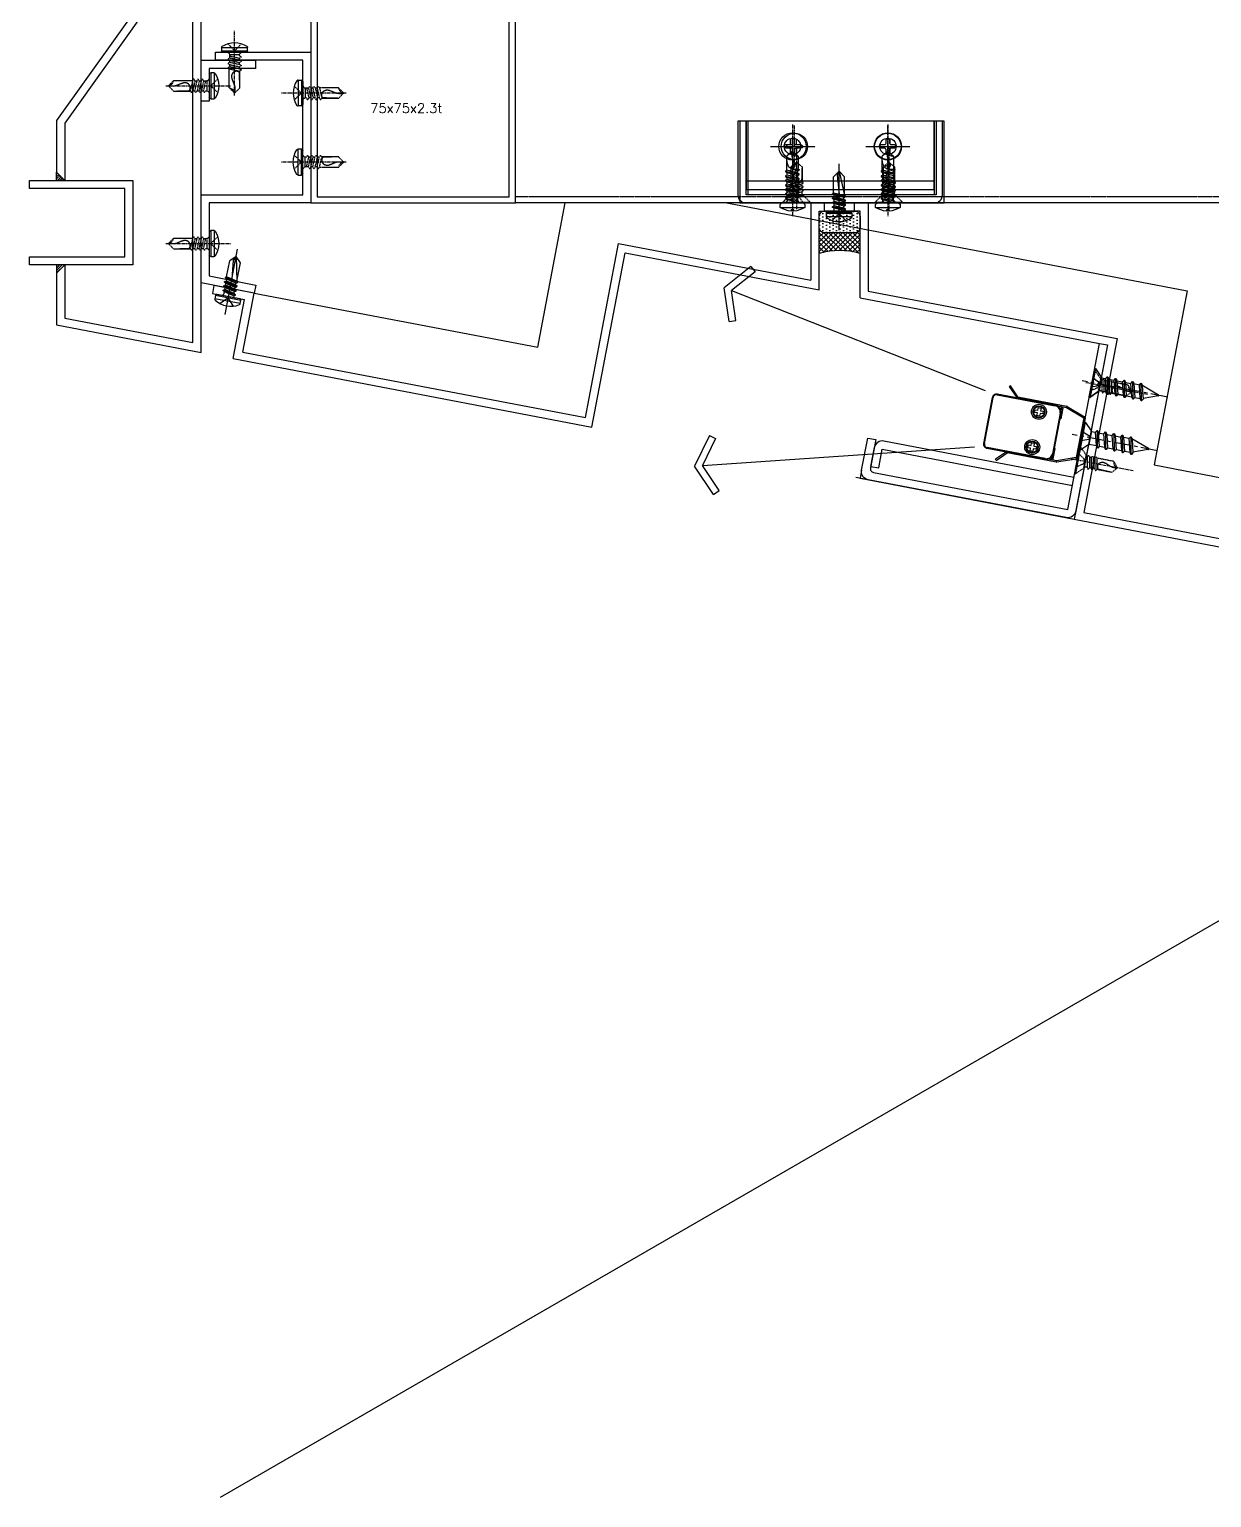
# Model space of a CAD drawing. Extents: x -3378 to 102197, y -3799 to 48702.
# Drawn here: x 78036 to 78469, y 17188 to 17726 of the extents above; entities that cross this region are included whole.
import ezdxf

# ---------------------------------------------------------------- set-up
doc = ezdxf.new("R2010")
doc.units = 0
doc.linetypes.add('CENTER', pattern=[2, 1.25, -0.25, 0.25, -0.25])
doc.linetypes.add('HIDDEN', pattern=[0.375, 0.25, -0.125])
for name, color, linetype in [('ARR', 6, 'Continuous'), ('BCM-draft', 252, 'Continuous'), ('BCM-SIL', 8, 'Continuous'), ('CENTER', 4, 'CENTER'), ('CL', 14, 'CENTER'), ('GM_SECT_15', 15, 'Continuous'), ('HIDDEN', 9, 'HIDDEN'), ('LAYER3', 165, 'Continuous'), ('REFL', 8, 'Continuous'), ('螺絲 固定五金 FASTENERS', 124, 'Continuous'), ('螺絲、螺栓', 4, 'Continuous'), ('視覺模型鋁擠型暫替', 4, 'Continuous'), ('視覺模型鋁擠型暫替材質文字', 1, 'Continuous'), ('金屬面材 METAL PANEL', 2, 'Continuous')]:
    doc.layers.add(name, color=color, linetype=linetype)
doc.layers.add('不顯示', color=254, linetype='Continuous', plot=False)
doc.styles.add('DIM', font='simplex.shx', dxfattribs={"bigfont": 'chineset.shx'})
pattern_1 = [(45, (-80779.971, -992207.95374), (-0.44194173824, 0.44194173824), [])]

# ---------------------------------------------------------------- blocks, each defined once
blk = doc.blocks.new('雨遮外緣鋁擠型04')
at = {"layer": '視覺模型鋁擠型暫替', "linetype": 'Continuous'}
h = blk.add_hatch(dxfattribs=at)
h.set_pattern_fill('ANSI31', color=1, scale=5)
h.set_pattern_definition(pattern_1)
h.paths.add_polyline_path([(0, 53), (3, 53), (0, 56)])
h = blk.add_hatch(dxfattribs=at)
h.set_pattern_fill('ANSI31', color=1, scale=5)
h.set_pattern_definition(pattern_1)
h.paths.add_polyline_path([(0, 19), (3, 22), (0, 22)])
for p, q in [((37.75, 127.91), (0, 75)), ((53, 117.03), (37.75, 127.91)), ((38.45, 123.73), (3, 74.04)), ((50, 115.49), (38.45, 123.73)), ((50, -6.49), (50, 115.49)), ((53, -10.11), (53, 117.03)), ((0, 75), (0, 56)), ((3, 74.04), (3, 53)), ((0, 56), (0, 56)), ((0, 56), (0, 56)), ((3, 53), (0, 56)), ((0, 19), (3, 22)), ((3, 22), (3, 2.48)), ((0, 19), (0, 19)), ((0, 19), (0, 19)), ((0, 19), (0, 0)), ((0, 0), (53, -10.11)), ((3, 2.48), (50, -6.49))]:
    blk.add_line(p, q, dxfattribs=at)
at = {"layer": '視覺模型鋁擠型暫替', "color": 1, "linetype": 'Continuous'}
for points in [[(3, 53), (0, 53), (0, 56), (3, 53)], [(3, 22), (0, 22), (0, 19), (3, 22)]]:
    blk.add_lwpolyline(points, dxfattribs=at)
at = {"layer": '視覺模型鋁擠型暫替', "linetype": 'Continuous'}
blk.add_lwpolyline([(-10, 53), (28, 53), (28, 22), (-10, 22), (-10, 25), (25, 25), (25, 50), (-10, 50)], close=True, dxfattribs=at)
blk = doc.blocks.new('A$C19CB1797')
at = {"layer": 'BCM-SIL'}
for p, q in [((8.28, 24.29, 0), (8.28, 0, 0)), ((3.53, 19.39, 0), (13.03, 19.39, 0)), ((3.53, 18.16, 0), (13.03, 18.16, 0)), ((6.49, 17.06, 0), (5.88, 16.71, 0)), ((5.88, 16.71, 0), (10.68, 15.91, 0)), ((5.88, 16.71, 0), (5.88, 16.51, 0)), ((5.88, 16.51, 0), (10.68, 15.72, 0)), ((5.88, 16.51, 0), (6.49, 16.16, 0)), ((6.49, 17.06, 0), (10.07, 16.26, 0)), ((6.49, 16.16, 0), (10.07, 15.36, 0)), ((6.49, 16.16, 0), (6.49, 15.47, 0)), ((10.07, 17.06, 0), (10.07, 16.26, 0)), ((10.07, 17.06, 0), (10.07, 16.26, 0)), ((10.07, 16.26, 0), (10.68, 15.91, 0)), ((6.49, 15.47, 0), (5.88, 15.12, 0)), ((5.88, 15.12, 0), (10.68, 14.32, 0)), ((5.88, 15.12, 0), (5.88, 14.92, 0)), ((5.88, 14.92, 0), (10.68, 14.13, 0)), ((5.88, 14.92, 0), (6.49, 14.57, 0)), ((6.49, 13.88, 0), (5.88, 13.53, 0)), ((5.88, 13.53, 0), (10.68, 12.74, 0)), ((5.88, 13.53, 0), (5.88, 13.33, 0)), ((5.88, 13.33, 0), (10.68, 12.54, 0)), ((5.88, 13.33, 0), (6.49, 12.98, 0)), ((6.49, 12.3, 0), (5.88, 11.94, 0)), ((5.88, 11.94, 0), (10.68, 11.15, 0)), ((5.88, 11.94, 0), (5.88, 11.75, 0)), ((5.88, 11.75, 0), (10.68, 10.95, 0)), ((5.88, 11.75, 0), (6.28, 11.52, 0)), ((8.28, 2.66, 0), (6.28, 11.52, 0)), ((6.28, 11.52, 0), (6.28, 4.66, 0)), ((6.28, 11.52, 0), (10.28, 10.72, 0)), ((6.49, 15.47, 0), (10.07, 14.68, 0)), ((6.49, 14.57, 0), (10.07, 13.78, 0)), ((6.49, 14.57, 0), (6.49, 13.88, 0)), ((6.49, 13.88, 0), (10.07, 13.09, 0)), ((6.49, 12.98, 0), (10.07, 12.19, 0)), ((6.49, 12.98, 0), (6.49, 12.3, 0)), ((6.49, 12.3, 0), (10.07, 11.5, 0)), ((9.03, 4.16, 0), (8.28, 11.12, 0)), ((10.68, 15.72, 0), (10.07, 15.36, 0)), ((10.07, 15.36, 0), (10.07, 14.68, 0)), ((10.07, 14.68, 0), (10.68, 14.32, 0)), ((10.68, 14.13, 0), (10.07, 13.78, 0)), ((10.07, 13.78, 0), (10.07, 13.09, 0)), ((10.07, 13.09, 0), (10.68, 12.74, 0)), ((10.68, 12.54, 0), (10.07, 12.19, 0)), ((10.07, 12.19, 0), (10.07, 11.5, 0)), ((10.07, 11.5, 0), (10.68, 11.15, 0)), ((10.68, 10.95, 0), (10.28, 10.72, 0)), ((10.68, 15.91, 0), (10.68, 15.72, 0)), ((10.68, 14.32, 0), (10.68, 14.13, 0)), ((10.68, 12.74, 0), (10.68, 12.54, 0)), ((10.68, 11.15, 0), (10.68, 10.95, 0)), ((10.28, 10.72, 0), (10.28, 4.66, 0)), ((6.28, 4.66, 0), (8.28, 2.66, 0)), ((8.28, 2.66, 0), (10.28, 4.66, 0)), ((8.28, 2.66, 0), (9.03, 4.16, 0))]:
    blk.add_line(p, q, dxfattribs=at)
at = {"layer": 'BCM-SIL', "elevation": 0}
blk.add_lwpolyline([(12.8, 19.81, 0.297439), (3.75, 19.81, 0.253368), (3.53, 19.39), (3.53, 18.16, 0.414214), (4.03, 17.66), (12.53, 17.66, 0.414214), (13.03, 18.16), (13.03, 19.39, 0.253368)], format="xyb", close=True, dxfattribs=at)
at = {"layer": 'BCM-SIL', "ltscale": 0.1, "elevation": 0}
blk.add_lwpolyline([(5.78, 20.77), (7.8, 18.64, 0.205918), (8.28, 18.43, 0.205918), (8.75, 18.64), (10.78, 20.77)], format="xyb", dxfattribs=at)
at = {"layer": 'BCM-SIL'}
for centre, start, end in [((5.89, 17.06, 0), 0, 90), ((10.67, 17.06, 0), 90, 180)]:
    blk.add_arc(centre, 0.6, start, end, dxfattribs=at)
blk = doc.blocks.new('*U141')
for p, q in [((-4.75, 0.5), (-4.75, 1.74)), ((4.25, 0), (-4.25, 0)), ((4.75, 1.74), (4.75, 0.5))]:
    blk.add_line(p, q)
for centre, radius, start, end in [((-4.25, 1.74), 0.5, 123.1291, 180), ((-4.25, 0.5), 0.5, 180, 270), ((0, -4.78), 8.28, 56.8709, 123.1291), ((4.25, 0.5), 0.5, 270, 360), ((4.25, 1.74), 0.5, 360, 56.8709)]:
    blk.add_arc(centre, radius, start, end)
at = {"layer": 'CL'}
blk.add_line((0, -15.95), (0, 7.97), dxfattribs=at)
at = {"layer": 'HIDDEN'}
for p, q in [((-0.48, 0.98), (-2.5, 3.11)), ((2.5, 3.11), (0.48, 0.98)), ((-1.8, -1.31), (-2.4, -1.66)), ((-2.4, -1.66), (-2.4, -1.85)), ((-2.4, -1.85), (-1.8, -2.2)), ((-1.8, -2.89), (-2.4, -3.24)), ((-2.4, -3.24), (-2.4, -3.44)), ((-2.4, -3.44), (-1.8, -3.78)), ((-1.8, -4.48), (-2.4, -4.82)), ((-2.4, -4.82), (-2.4, -5.02)), ((-2.4, -5.02), (-1.8, -5.36)), ((1.8, -0.87), (-1.8, -0.87)), ((1.8, -1.41), (-1.8, -2.2)), ((1.8, -2.1), (-1.8, -2.89)), ((-1.8, -2.89), (-1.8, -2.2)), ((1.8, -2.99), (-1.8, -3.78)), ((1.8, -3.69), (-1.8, -4.48)), ((-1.8, -4.48), (-1.8, -3.78)), ((1.8, -4.57), (-1.8, -5.37)), ((1.8, -5.27), (-1.8, -6.06)), ((-1.8, -6.06), (-1.8, -5.36)), ((1.8, -2.1), (2.4, -2.45)), ((2.4, -2.65), (1.8, -2.99)), ((1.8, -3.69), (1.8, -2.99)), ((1.8, -3.68), (2.4, -4.03)), ((2.4, -4.23), (1.8, -4.57)), ((1.8, -5.27), (1.8, -4.57)), ((1.8, -5.27), (2.4, -5.61)), ((2.4, -2.45), (2.4, -2.65)), ((2.4, -4.03), (2.4, -4.23)), ((-1.8, -6.06), (-2.4, -6.4)), ((-2.4, -6.4), (-2.4, -6.6)), ((-2.4, -6.6), (-1.8, -6.95)), ((-1.94, -13.11), (-1.94, -6.87)), ((-1.94, -13.11), (-1.77, -7.41)), ((1.8, -6.16), (-1.8, -6.95)), ((2.4, -5.81), (1.8, -6.16)), ((1.94, -13.06), (1.94, -6.08)), ((2.4, -5.61), (2.4, -5.81)), ((0, -15), (-1.94, -13.11)), ((1.94, -13.06), (0, -15))]:
    blk.add_line(p, q, dxfattribs=at)
for points in [[(-1.8, -1.31), (-1.8, -0.87)], [(1.8, -2.1), (1.8, -0.87)], [(-1.77, -7.41), (-1.58, -7.28), (-1.31, -7.14), (-1.07, -7.05), (-0.86, -7), (-0.67, -6.99), (-0.5, -7.01), (-0.35, -7.04), (-0.2, -7.07), (-0.07, -7.11), (0.06, -7.16), (0.17, -7.21), (0.28, -7.27), (0.38, -7.33), (0.46, -7.39), (0.54, -7.46), (0.61, -7.53), (0.67, -7.61), (0.73, -7.69), (0.78, -7.77), (0.83, -7.86), (0.87, -7.94), (0.91, -8.03), (0.95, -8.13), (0.99, -8.22), (1.03, -8.32), (1.06, -8.42), (1.09, -8.53), (1.11, -8.64), (1.13, -8.76), (1.14, -8.88), (1.14, -9.01), (1.12, -9.16), (1.1, -9.31), (1.07, -9.46), (1.02, -9.63), (0.97, -9.8), (0.91, -9.97), (0.85, -10.16), (0.78, -10.34), (0.71, -10.53), (0.63, -10.72), (0.56, -10.92), (0.48, -11.12), (0.4, -11.32), (0.32, -11.52), (0.23, -11.72), (0.16, -11.92), (0.08, -12.13), (0.01, -12.35), (-0.05, -12.62), (-0.1, -12.94), (-0.12, -13.35), (-0.13, -13.85), (-0.11, -14.48), (0, -15)], [(1.94, -13.06), (1.83, -13.13), (1.33, -13.33), (0.96, -13.51), (0.69, -13.69), (0.48, -13.89), (0.3, -14.14), (0.14, -14.46), (0, -15)]]:
    blk.add_lwpolyline(points, dxfattribs=at)
for centre, radius, start, end in [((-2.96, -1.21), 1.21, 15.9838, 91.9974), ((0, 1.43), 0.66, 223.4575, 270), ((0, 1.43), 0.66, 270, 316.5425), ((2.96, -1.21), 1.21, 88.0026, 164.0162)]:
    blk.add_arc(centre, radius, start, end, dxfattribs=at)
at = {"layer": 'REFL'}
for p, q in [((4.75, 1.74), (-4.75, 1.74)), ((4.75, 0.5), (-4.75, 0.5))]:
    blk.add_line(p, q, dxfattribs=at)
blk = doc.blocks.new('75x75x2.3t')
at = {"layer": 'GM_SECT_15'}
for points in [[(0, -75), (75, -75), (75, 0), (0, 0)], [(2.3, -72.7), (72.7, -72.7), (72.7, -2.3), (2.3, -2.3)]]:
    blk.add_lwpolyline(points, close=True, dxfattribs=at)
at = {"layer": '不顯示', "linetype": 'Continuous', "insert": (21.79, -38.48), "char_height": 3.5, "attachment_point": 1, "style": 'DIM'}
blk.add_mtext_dynamic_manual_height_columns('75x75x2.3t', width=3.4858, gutter_width=17.5, heights=[0], dxfattribs=at)
blk = doc.blocks.new('*U147')
blk.add_lwpolyline([(1.18, 0.65), (2.4, 0.65, -0.398336), (2.92, 0.16, -0.027263), (2.92, -0.16, -0.398336), (2.4, -0.65), (1.18, -0.65, 0.414214), (0.65, -1.18), (0.65, -2.4, -0.398336), (0.16, -2.92, -0.027263), (-0.16, -2.92, -0.398336), (-0.65, -2.4), (-0.65, -1.18, 0.414214), (-1.18, -0.65), (-2.4, -0.65, -0.398336), (-2.92, -0.16, -0.027263), (-2.92, 0.16, -0.398336), (-2.4, 0.65), (-1.18, 0.65, 0.414214), (-0.65, 1.18), (-0.65, 2.4, -0.398336), (-0.16, 2.92, -0.027263), (0.16, 2.92, -0.398336), (0.65, 2.4), (0.65, 1.18, 0.414214)], format="xyb", close=True)
blk.add_circle((0, 0), 4.84)
at = {"layer": 'CL'}
for p, q in [((0, 7.78), (0, -7.78)), ((-7.78, 0), (7.78, 0))]:
    blk.add_line(p, q, dxfattribs=at)
blk = doc.blocks.new('*U742')
blk.add_lwpolyline([(5, -0.3), (5, 0), (-5, 0), (-5, -0.3)])
at = {"layer": 'CL'}
blk.add_line((0, -20.87), (0, 2.23), dxfattribs=at)
at = {"layer": 'HIDDEN'}
for p, q in [((-5, -0.3), (-2.5, -2.8)), ((5, -0.3), (-5, -0.3)), ((2.5, -2.8), (-2.5, -2.8)), ((-1.92, -4.11), (-2.46, -4.42)), ((-2.46, -4.42), (-2.46, -4.6)), ((-2.46, -4.6), (-1.92, -4.91)), ((1.92, -3.4), (-1.92, -4.11)), ((-1.92, -4.11), (-1.92, -3.51)), ((1.92, -4.2), (-1.92, -4.91)), ((1.92, -4.83), (-1.92, -5.54)), ((-1.92, -5.54), (-1.92, -4.91)), ((1.92, -3.4), (2.46, -3.71)), ((2.46, -3.89), (1.92, -4.2)), ((1.92, -4.83), (1.92, -4.2)), ((1.92, -4.83), (2.46, -5.14)), ((2.46, -5.32), (1.92, -5.63)), ((2.46, -3.71), (2.46, -3.89)), ((5, -0.3), (2.5, -2.8)), ((-1.92, -5.54), (-2.46, -5.85)), ((-2.46, -5.85), (-2.46, -6.03)), ((-2.46, -6.03), (-1.92, -6.34)), ((-1.92, -6.97), (-2.46, -7.28)), ((-2.46, -7.28), (-2.46, -7.46)), ((-2.46, -7.46), (-2.05, -7.7)), ((2.05, -6.98), (-2.05, -7.7)), ((-2.05, -13.3), (-2.05, -7.7)), ((-2.05, -13.3), (-1.9, -8.44)), ((1.92, -5.63), (-1.92, -6.34)), ((1.92, -6.26), (-1.92, -6.97)), ((-1.92, -6.97), (-1.92, -6.34)), ((1.92, -6.26), (2.46, -6.57)), ((2.46, -6.75), (2.05, -6.98)), ((2.05, -13.25), (2.05, -6.98)), ((2.46, -6.57), (2.46, -6.75)), ((0, -15), (-2.05, -13.3)), ((2.05, -13.25), (0, -15))]:
    blk.add_line(p, q, dxfattribs=at)
for points in [[(-2.5, 0), (-1.03, -2.24, 0.216006), (0, -2.8)], [(2.5, 0), (1.03, -2.24, -0.216006), (0, -2.8)]]:
    blk.add_lwpolyline(points, format="xyb", dxfattribs=at)
for points in [[(-1.9, -8.44), (-1.71, -8.23), (-1.43, -8.04), (-1.18, -7.91), (-0.96, -7.83), (-0.77, -7.79), (-0.6, -7.78), (-0.45, -7.79), (-0.31, -7.82), (-0.18, -7.85), (-0.06, -7.89), (0.05, -7.93), (0.16, -7.97), (0.25, -8.02), (0.34, -8.08), (0.42, -8.14), (0.49, -8.2), (0.55, -8.26), (0.61, -8.33), (0.66, -8.4), (0.7, -8.48), (0.75, -8.56), (0.78, -8.64), (0.82, -8.72), (0.86, -8.8), (0.89, -8.89), (0.93, -8.98), (0.96, -9.07), (0.98, -9.16), (1.01, -9.26), (1.02, -9.37), (1.03, -9.48), (1.03, -9.6), (1.01, -9.73), (0.99, -9.86), (0.96, -10.01), (0.92, -10.15), (0.88, -10.31), (0.82, -10.47), (0.77, -10.63), (0.71, -10.8), (0.64, -10.97), (0.57, -11.14), (0.5, -11.32), (0.43, -11.5), (0.36, -11.68), (0.28, -11.86), (0.21, -12.04), (0.14, -12.22), (0.07, -12.41), (0.01, -12.61), (-0.05, -12.85), (-0.09, -13.14), (-0.11, -13.51), (-0.12, -13.97), (-0.1, -14.53), (0, -15)], [(1.92, -6.26), (1.92, -5.63)], [(2.05, -13.25), (1.65, -13.31), (1.2, -13.49), (0.87, -13.66), (0.62, -13.82), (0.43, -14), (0.27, -14.23), (0.12, -14.52), (0, -15)]]:
    blk.add_lwpolyline(points, dxfattribs=at)
for centre, radius, start, end in [((-2.62, -3.49), 0.699, 357.9568, 80.164), ((2.61, -3.48), 0.689, 98.9003, 173.2586)]:
    blk.add_arc(centre, radius, start, end, dxfattribs=at)
blk = doc.blocks.new('*U743')
blk.add_lwpolyline([(5, -0.3), (5, 0), (-5, 0), (-5, -0.3)])
at = {"layer": 'CL'}
blk.add_line((0, -20.87), (0, 2.23), dxfattribs=at)
at = {"layer": 'HIDDEN'}
for p, q in [((-5, -0.3), (-2.5, -2.8)), ((5, -0.3), (-5, -0.3)), ((2.5, -2.8), (-2.5, -2.8)), ((-1.92, -4.11), (-2.46, -4.42)), ((-2.46, -4.42), (-2.46, -4.6)), ((-2.46, -4.6), (-1.92, -4.91)), ((1.92, -3.4), (-1.92, -4.11)), ((-1.92, -4.11), (-1.92, -3.51)), ((1.92, -4.2), (-1.92, -4.91)), ((1.92, -4.83), (-1.92, -5.54)), ((-1.92, -5.54), (-1.92, -4.91)), ((1.92, -3.4), (2.46, -3.71)), ((2.46, -3.89), (1.92, -4.2)), ((1.92, -4.83), (1.92, -4.2)), ((1.92, -4.83), (2.46, -5.14)), ((2.46, -5.32), (1.92, -5.63)), ((2.46, -3.71), (2.46, -3.89)), ((5, -0.3), (2.5, -2.8)), ((-1.92, -5.54), (-2.46, -5.85)), ((-2.46, -5.85), (-2.46, -6.03)), ((-2.46, -6.03), (-1.92, -6.34)), ((-1.92, -6.97), (-2.46, -7.28)), ((-2.46, -7.28), (-2.46, -7.46)), ((-2.46, -7.46), (-2.05, -7.7)), ((2.05, -6.98), (-2.05, -7.7)), ((-2.05, -13.3), (-2.05, -7.7)), ((-2.05, -13.3), (-1.9, -8.44)), ((1.92, -5.63), (-1.92, -6.34)), ((1.92, -6.26), (-1.92, -6.97)), ((-1.92, -6.97), (-1.92, -6.34)), ((1.92, -6.26), (2.46, -6.57)), ((2.46, -6.75), (2.05, -6.98)), ((2.05, -13.25), (2.05, -6.98)), ((2.46, -6.57), (2.46, -6.75)), ((0, -15), (-2.05, -13.3)), ((2.05, -13.25), (0, -15))]:
    blk.add_line(p, q, dxfattribs=at)
for points in [[(-2.5, 0), (-1.03, -2.24, 0.216006), (0, -2.8)], [(2.5, 0), (1.03, -2.24, -0.216006), (0, -2.8)]]:
    blk.add_lwpolyline(points, format="xyb", dxfattribs=at)
for points in [[(-1.9, -8.44), (-1.71, -8.23), (-1.43, -8.04), (-1.18, -7.91), (-0.96, -7.83), (-0.77, -7.79), (-0.6, -7.78), (-0.45, -7.79), (-0.31, -7.82), (-0.18, -7.85), (-0.06, -7.89), (0.05, -7.93), (0.16, -7.97), (0.25, -8.02), (0.34, -8.08), (0.42, -8.14), (0.49, -8.2), (0.55, -8.26), (0.61, -8.33), (0.66, -8.4), (0.7, -8.48), (0.75, -8.56), (0.78, -8.64), (0.82, -8.72), (0.86, -8.8), (0.89, -8.89), (0.93, -8.98), (0.96, -9.07), (0.98, -9.16), (1.01, -9.26), (1.02, -9.37), (1.03, -9.48), (1.03, -9.6), (1.01, -9.73), (0.99, -9.86), (0.96, -10.01), (0.92, -10.15), (0.88, -10.31), (0.82, -10.47), (0.77, -10.63), (0.71, -10.8), (0.64, -10.97), (0.57, -11.14), (0.5, -11.32), (0.43, -11.5), (0.36, -11.68), (0.28, -11.86), (0.21, -12.04), (0.14, -12.22), (0.07, -12.41), (0.01, -12.61), (-0.05, -12.85), (-0.09, -13.14), (-0.11, -13.51), (-0.12, -13.97), (-0.1, -14.53), (0, -15)], [(1.92, -6.26), (1.92, -5.63)], [(2.05, -13.25), (1.65, -13.31), (1.2, -13.49), (0.87, -13.66), (0.62, -13.82), (0.43, -14), (0.27, -14.23), (0.12, -14.52), (0, -15)]]:
    blk.add_lwpolyline(points, dxfattribs=at)
for centre, radius, start, end in [((-2.62, -3.49), 0.699, 357.9568, 80.164), ((2.61, -3.48), 0.689, 98.9003, 173.2586)]:
    blk.add_arc(centre, radius, start, end, dxfattribs=at)
blk = doc.blocks.new('*U35')
blk.add_lwpolyline([(1.22, 0.68), (2.48, 0.68, -0.398336), (3.02, 0.16, -0.027263), (3.02, -0.16, -0.398336), (2.48, -0.68), (1.22, -0.68, 0.414214), (0.68, -1.22), (0.68, -2.48, -0.398336), (0.16, -3.02, -0.027263), (-0.16, -3.02, -0.398336), (-0.68, -2.48), (-0.68, -1.22, 0.414214), (-1.22, -0.68), (-2.48, -0.68, -0.398336), (-3.02, -0.16, -0.027263), (-3.02, 0.16, -0.398336), (-2.48, 0.68), (-1.22, 0.68, 0.414214), (-0.68, 1.22), (-0.68, 2.48, -0.398336), (-0.16, 3.02, -0.027263), (0.16, 3.02, -0.398336), (0.68, 2.48), (0.68, 1.22, 0.414214)], format="xyb", close=True)
blk.add_circle((0, 0), 5)
at = {"layer": 'CL'}
for p, q in [((0, 8.04), (0, -8.04)), ((-8.04, 0), (8.04, 0))]:
    blk.add_line(p, q, dxfattribs=at)
blk = doc.blocks.new('圓孔6mm')
at = {"layer": '視覺模型鋁擠型暫替', "color": 6, "linetype": 'Continuous'}
blk.add_circle((0, 0), 3, dxfattribs=at)
at = {"layer": 'BCM-draft'}
blk.add_blockref('*U35', (0, 0), dxfattribs=at)
blk = doc.blocks.new('A$C20AE7E0D')
at = {"layer": 'ARR', "color": 0, "linetype": 'CENTER', "ltscale": 0.87}
blk.add_line((21, 0), (-5.1, 0), dxfattribs=at)
at = {"layer": 'ARR', "color": 0, "linetype": 'ByBlock', "ltscale": 0.3}
for p, q in [((-1.61, -4.5), (-1.61, 4.5)), ((0.5, 2.24), (1.14, 1.9)), ((0.72, 2.13), (1.65, -2.5)), ((1.89, 1.9), (1.14, 1.9)), ((2.24, 2.5), (3.24, -2.5)), ((3.48, 1.9), (2.73, 1.9)), ((3.83, 2.5), (4.83, -2.5)), ((5.07, 1.9), (4.32, 1.9)), ((5.42, 2.5), (6.42, -2.5)), ((6.81, 1.9), (5.91, 1.9)), ((7.16, 2.5), (8.16, -2.5)), ((8.4, 1.9), (7.65, 1.9)), ((8.75, 2.5), (9.75, -2.5)), ((10.14, 1.9), (9.24, 1.9)), ((10.49, 2.5), (11.49, -2.5)), ((11.73, 1.9), (10.98, 1.9)), ((12.08, 2.5), (12.7, -0.6)), ((17.12, 2.1), (12.46, 2.1)), ((18.83, 0.06), (17.12, 2.1)), ((18.83, 0.06), (18.95, 0.06)), ((19, -0.01), (19, 0.01)), ((2.14, -1.9), (2.89, -1.9)), ((3.73, -1.9), (4.48, -1.9)), ((5.32, -1.9), (6.07, -1.9)), ((6.91, -1.9), (7.81, -1.9)), ((8.65, -1.9), (9.4, -1.9)), ((10.24, -1.9), (11.14, -1.9)), ((11.87, -2.1), (15.91, -2.1)), ((18.83, -0.06), (17.12, -2.1)), ((18.83, -0.06), (18.95, -0.06))]:
    blk.add_line(p, q, dxfattribs=at)
blk.add_lwpolyline([(-2.98, -0.5, 0.134476), (-1.61, -4.5), (-0.58, -4.5, 0.198912), (-0.44, -4.44), (-0.06, -4.06, 0.198912), (0, -3.92), (0, 3.92, 0.198912), (-0.06, 4.06), (-0.44, 4.44, 0.198912), (-0.58, 4.5), (-1.61, 4.5, 0.134562), (-2.98, 0.5), (-2.48, 0.5), (-2.48, -0.5), (-2.98, -0.5)], format="xyb", dxfattribs=at)
blk.add_lwpolyline([(1.14, 1.9), (2.14, -1.9), (1.8, -2.5), (1.65, -2.5), (1.3, -1.9), (0.3, 1.9), (0.5, 2.24)], dxfattribs=at)
for points in [[(3.24, -2.5), (2.89, -1.9), (1.89, 1.9), (2.24, 2.5), (2.39, 2.5), (2.73, 1.9), (3.73, -1.9), (3.39, -2.5)], [(4.83, -2.5), (4.48, -1.9), (3.48, 1.9), (3.83, 2.5), (3.98, 2.5), (4.32, 1.9), (5.32, -1.9), (4.98, -2.5)], [(6.42, -2.5), (6.07, -1.9), (5.07, 1.9), (5.42, 2.5), (5.57, 2.5), (5.91, 1.9), (6.91, -1.9), (6.57, -2.5)], [(8.16, -2.5), (7.81, -1.9), (6.81, 1.9), (7.16, 2.5), (7.31, 2.5), (7.65, 1.9), (8.65, -1.9), (8.31, -2.5)], [(9.75, -2.5), (9.4, -1.9), (8.4, 1.9), (8.75, 2.5), (8.9, 2.5), (9.24, 1.9), (10.24, -1.9), (9.9, -2.5)], [(11.49, -2.5), (11.14, -1.9), (10.14, 1.9), (10.49, 2.5), (10.64, 2.5), (10.98, 1.9), (11.98, -1.9), (11.64, -2.5)], [(12.08, 2.5), (11.73, 1.9), (12.7, -0.6), (12.46, 2.1), (12.23, 2.5)]]:
    blk.add_lwpolyline(points, close=True, dxfattribs=at)
for centre, radius, start, end in [((0.67, 3.07), 0.874, 220.3388, 257.7802), ((13.86, -0.29), 1.2, 56.152, 236.152), ((17.85, 6.88), 7.01, 241.6458, 278.008), ((18.9, 1.75), 1.82, 168.8617, 267.6865), ((18.95, 0.01), 0.05, 0, 90), ((1.17, -3.34), 1.44, 84.7312, 144.22), ((16.52, 4.88), 7.01, 241.6458, 274.9541), ((18.95, -0.01), 0.05, 270, 0)]:
    blk.add_arc(centre, radius, start, end, dxfattribs=at)
blk = doc.blocks.new('*U77')
at = {"color": 0, "linetype": 'ByBlock'}
blk.add_blockref('A$C20AE7E0D', (0, 0), dxfattribs=at)
blk = doc.blocks.new('4t托架')
at = {"layer": '視覺模型鋁擠型暫替', "color": 6, "linetype": 'Continuous'}
blk.add_line((-0.7, -22), (-69.7, -22), dxfattribs=at)
at = {"layer": '視覺模型鋁擠型暫替', "color": 6, "linetype": 'Continuous', "elevation": 0}
blk.add_lwpolyline([(-69.7, -25), (-0.7, -25), (-0.7, 0), (-69.7, 0)], close=True, dxfattribs=at)
at = {"layer": '金屬面材 METAL PANEL', "linetype": 'Continuous', "elevation": 0}
blk.add_lwpolyline([(-69.7, 0), (-72.7, 0), (-72.7, -27, 0.414214), (-69.7, -30), (-0.7, -30, 0.414214), (2.3, -27), (2.3, 0), (-0.7, 0), (-0.7, -27), (-69.7, -27)], format="xyb", close=True, dxfattribs=at)
at = {"layer": '螺絲 固定五金 FASTENERS', "xscale": -1, "rotation": 270}
for p in [(-52.7, -30), (-17.7, -30)]:
    blk.add_blockref('*U77', p, dxfattribs=at)
at = {"layer": '視覺模型鋁擠型暫替', "linetype": 'Continuous'}
for p in [(-52.7, -9.26), (-17.7, -9.26)]:
    blk.add_blockref('圓孔6mm', p, dxfattribs=at)
blk = doc.blocks.new('*U744')
blk.add_lwpolyline([(5, -0.3), (5, 0), (-5, 0), (-5, -0.3)])
at = {"layer": 'CL'}
blk.add_line((0, -20.87), (0, 2.23), dxfattribs=at)
at = {"layer": 'HIDDEN'}
for p, q in [((-5, -0.3), (-2.5, -2.8)), ((5, -0.3), (-5, -0.3)), ((2.5, -2.8), (-2.5, -2.8)), ((-1.92, -4.11), (-2.46, -4.42)), ((-2.46, -4.42), (-2.46, -4.6)), ((-2.46, -4.6), (-1.92, -4.91)), ((1.92, -3.4), (-1.92, -4.11)), ((-1.92, -4.11), (-1.92, -3.51)), ((1.92, -4.2), (-1.92, -4.91)), ((1.92, -4.83), (-1.92, -5.54)), ((-1.92, -5.54), (-1.92, -4.91)), ((1.92, -3.4), (2.46, -3.71)), ((2.46, -3.89), (1.92, -4.2)), ((1.92, -4.83), (1.92, -4.2)), ((1.92, -4.83), (2.46, -5.14)), ((2.46, -5.32), (1.92, -5.63)), ((2.46, -3.71), (2.46, -3.89)), ((5, -0.3), (2.5, -2.8)), ((-1.92, -5.54), (-2.46, -5.85)), ((-2.46, -5.85), (-2.46, -6.03)), ((-2.46, -6.03), (-1.92, -6.34)), ((-1.92, -6.97), (-2.46, -7.28)), ((-2.46, -7.28), (-2.46, -7.46)), ((-2.46, -7.46), (-2.05, -7.7)), ((2.05, -6.98), (-2.05, -7.7)), ((-2.05, -13.3), (-2.05, -7.7)), ((-2.05, -13.3), (-1.9, -8.44)), ((1.92, -5.63), (-1.92, -6.34)), ((1.92, -6.26), (-1.92, -6.97)), ((-1.92, -6.97), (-1.92, -6.34)), ((1.92, -6.26), (2.46, -6.57)), ((2.46, -6.75), (2.05, -6.98)), ((2.05, -13.25), (2.05, -6.98)), ((2.46, -6.57), (2.46, -6.75)), ((0, -15), (-2.05, -13.3)), ((2.05, -13.25), (0, -15))]:
    blk.add_line(p, q, dxfattribs=at)
for points in [[(-2.5, 0), (-1.03, -2.24, 0.216006), (0, -2.8)], [(2.5, 0), (1.03, -2.24, -0.216006), (0, -2.8)]]:
    blk.add_lwpolyline(points, format="xyb", dxfattribs=at)
for points in [[(-1.9, -8.44), (-1.71, -8.23), (-1.43, -8.04), (-1.18, -7.91), (-0.96, -7.83), (-0.77, -7.79), (-0.6, -7.78), (-0.45, -7.79), (-0.31, -7.82), (-0.18, -7.85), (-0.06, -7.89), (0.05, -7.93), (0.16, -7.97), (0.25, -8.02), (0.34, -8.08), (0.42, -8.14), (0.49, -8.2), (0.55, -8.26), (0.61, -8.33), (0.66, -8.4), (0.7, -8.48), (0.75, -8.56), (0.78, -8.64), (0.82, -8.72), (0.86, -8.8), (0.89, -8.89), (0.93, -8.98), (0.96, -9.07), (0.98, -9.16), (1.01, -9.26), (1.02, -9.37), (1.03, -9.48), (1.03, -9.6), (1.01, -9.73), (0.99, -9.86), (0.96, -10.01), (0.92, -10.15), (0.88, -10.31), (0.82, -10.47), (0.77, -10.63), (0.71, -10.8), (0.64, -10.97), (0.57, -11.14), (0.5, -11.32), (0.43, -11.5), (0.36, -11.68), (0.28, -11.86), (0.21, -12.04), (0.14, -12.22), (0.07, -12.41), (0.01, -12.61), (-0.05, -12.85), (-0.09, -13.14), (-0.11, -13.51), (-0.12, -13.97), (-0.1, -14.53), (0, -15)], [(1.92, -6.26), (1.92, -5.63)], [(2.05, -13.25), (1.65, -13.31), (1.2, -13.49), (0.87, -13.66), (0.62, -13.82), (0.43, -14), (0.27, -14.23), (0.12, -14.52), (0, -15)]]:
    blk.add_lwpolyline(points, dxfattribs=at)
for centre, radius, start, end in [((-2.62, -3.49), 0.699, 357.9568, 80.164), ((2.61, -3.48), 0.689, 98.9003, 173.2586)]:
    blk.add_arc(centre, radius, start, end, dxfattribs=at)
blk = doc.blocks.new('*U746')
blk.add_lwpolyline([(5, -0.3), (5, 0), (-5, 0), (-5, -0.3)])
at = {"layer": 'CL'}
blk.add_line((0, -20.87), (0, 2.23), dxfattribs=at)
at = {"layer": 'HIDDEN'}
for p, q in [((-5, -0.3), (-2.5, -2.8)), ((5, -0.3), (-5, -0.3)), ((2.5, -2.8), (-2.5, -2.8)), ((-1.92, -4.11), (-2.46, -4.42)), ((-2.46, -4.42), (-2.46, -4.6)), ((-2.46, -4.6), (-1.92, -4.91)), ((1.92, -3.4), (-1.92, -4.11)), ((-1.92, -4.11), (-1.92, -3.51)), ((1.92, -4.2), (-1.92, -4.91)), ((1.92, -4.83), (-1.92, -5.54)), ((-1.92, -5.54), (-1.92, -4.91)), ((1.92, -3.4), (2.46, -3.71)), ((2.46, -3.89), (1.92, -4.2)), ((1.92, -4.83), (1.92, -4.2)), ((1.92, -4.83), (2.46, -5.14)), ((2.46, -5.32), (1.92, -5.63)), ((2.46, -3.71), (2.46, -3.89)), ((5, -0.3), (2.5, -2.8)), ((-1.92, -5.54), (-2.46, -5.85)), ((-2.46, -5.85), (-2.46, -6.03)), ((-2.46, -6.03), (-1.92, -6.34)), ((-1.92, -6.97), (-2.46, -7.28)), ((-2.46, -7.28), (-2.46, -7.46)), ((-2.46, -7.46), (-2.05, -7.7)), ((2.05, -6.98), (-2.05, -7.7)), ((-2.05, -13.3), (-2.05, -7.7)), ((-2.05, -13.3), (-1.9, -8.44)), ((1.92, -5.63), (-1.92, -6.34)), ((1.92, -6.26), (-1.92, -6.97)), ((-1.92, -6.97), (-1.92, -6.34)), ((1.92, -6.26), (2.46, -6.57)), ((2.46, -6.75), (2.05, -6.98)), ((2.05, -13.25), (2.05, -6.98)), ((2.46, -6.57), (2.46, -6.75)), ((0, -15), (-2.05, -13.3)), ((2.05, -13.25), (0, -15))]:
    blk.add_line(p, q, dxfattribs=at)
for points in [[(-2.5, 0), (-1.03, -2.24, 0.216006), (0, -2.8)], [(2.5, 0), (1.03, -2.24, -0.216006), (0, -2.8)]]:
    blk.add_lwpolyline(points, format="xyb", dxfattribs=at)
for points in [[(-1.9, -8.44), (-1.71, -8.23), (-1.43, -8.04), (-1.18, -7.91), (-0.96, -7.83), (-0.77, -7.79), (-0.6, -7.78), (-0.45, -7.79), (-0.31, -7.82), (-0.18, -7.85), (-0.06, -7.89), (0.05, -7.93), (0.16, -7.97), (0.25, -8.02), (0.34, -8.08), (0.42, -8.14), (0.49, -8.2), (0.55, -8.26), (0.61, -8.33), (0.66, -8.4), (0.7, -8.48), (0.75, -8.56), (0.78, -8.64), (0.82, -8.72), (0.86, -8.8), (0.89, -8.89), (0.93, -8.98), (0.96, -9.07), (0.98, -9.16), (1.01, -9.26), (1.02, -9.37), (1.03, -9.48), (1.03, -9.6), (1.01, -9.73), (0.99, -9.86), (0.96, -10.01), (0.92, -10.15), (0.88, -10.31), (0.82, -10.47), (0.77, -10.63), (0.71, -10.8), (0.64, -10.97), (0.57, -11.14), (0.5, -11.32), (0.43, -11.5), (0.36, -11.68), (0.28, -11.86), (0.21, -12.04), (0.14, -12.22), (0.07, -12.41), (0.01, -12.61), (-0.05, -12.85), (-0.09, -13.14), (-0.11, -13.51), (-0.12, -13.97), (-0.1, -14.53), (0, -15)], [(1.92, -6.26), (1.92, -5.63)], [(2.05, -13.25), (1.65, -13.31), (1.2, -13.49), (0.87, -13.66), (0.62, -13.82), (0.43, -14), (0.27, -14.23), (0.12, -14.52), (0, -15)]]:
    blk.add_lwpolyline(points, dxfattribs=at)
for centre, radius, start, end in [((-2.62, -3.49), 0.699, 357.9568, 80.164), ((2.61, -3.48), 0.689, 98.9003, 173.2586)]:
    blk.add_arc(centre, radius, start, end, dxfattribs=at)
blk = doc.blocks.new('*u927')
at = {"layer": 'CENTER', "color": 0, "ltscale": 5}
blk.add_line((28.28, 0), (-3.62, 0), dxfattribs=at)
at = {"layer": '螺絲、螺栓', "color": 0, "linetype": 'ByBlock', "ltscale": 0.2}
for p, q in [((0.3, 5.3), (0.3, -5.3)), ((3.1, 2.5), (3.1, -2.5)), ((3.1, 2.39), (4.64, 2.39)), ((5.08, 3.15), (6.34, -3.15)), ((5.7, 2.39), (7.79, 2.39)), ((8.23, 3.15), (9.49, -3.15)), ((8.85, 2.39), (10.94, 2.39)), ((11.38, 3.15), (12.64, -3.15)), ((12, 2.39), (14.09, 2.39)), ((14.53, 3.15), (15.79, -3.15)), ((17.24, 2.39), (15.15, 2.39)), ((17.68, 3.15), (18.94, -3.15)), ((18.17, 2.61), (24.84, 0.24)), ((3.1, -2.39), (5.9, -2.39)), ((6.96, -2.39), (9.05, -2.39)), ((10.11, -2.39), (12.2, -2.39)), ((13.26, -2.39), (15.35, -2.39)), ((16.41, -2.39), (18.5, -2.39)), ((24.84, -0.23), (19.52, -2.25))]:
    blk.add_line(p, q, dxfattribs=at)
blk.add_lwpolyline([(3.1, -2.5), (0.3, -5.3), (0, -5.3), (0, 5.3), (0.3, 5.3), (3.1, 2.5)], dxfattribs=at)
blk.add_lwpolyline([(0, 1.61, -0.048054), (2.67, 0.68, -0.292428), (3.1, 0, -0.292428), (2.67, -0.68, -0.048054), (0, -1.61, -0.048054)], format="xyb", dxfattribs=at)
for points in [[(6.34, -3.15), (5.9, -2.39), (4.64, 2.39), (5.08, 3.15), (5.27, 3.15), (5.7, 2.39), (6.96, -2.39), (6.53, -3.15)], [(9.49, -3.15), (9.05, -2.39), (7.79, 2.39), (8.23, 3.15), (8.42, 3.15), (8.85, 2.39), (10.11, -2.39), (9.68, -3.15)], [(12.64, -3.15), (12.2, -2.39), (10.94, 2.39), (11.38, 3.15), (11.57, 3.15), (12, 2.39), (13.26, -2.39), (12.83, -3.15)], [(15.79, -3.15), (15.35, -2.39), (14.09, 2.39), (14.53, 3.15), (14.72, 3.15), (15.15, 2.39), (16.41, -2.39), (15.98, -3.15)], [(18.94, -3.15), (18.5, -2.39), (17.24, 2.39), (17.68, 3.15), (17.87, 3.15), (18.3, 2.39), (19.56, -2.39), (19.13, -3.15)]]:
    blk.add_lwpolyline(points, close=True, dxfattribs=at)
blk.add_arc((24.75, 0), 0.252, 292.1627, 69.4623, dxfattribs=at)
blk = doc.blocks.new('*U929')
blk.add_blockref('*u927', (0, 0))
blk = doc.blocks.new('燈座')
for p, q in [((-78.77, 14.27), (-79.2, 11.3)), ((-79.16, 11.3), (0, 0)), ((0.42, 2.97, 0), (0, 0))]:
    blk.add_line(p, q)
at = {"layer": '金屬面材 METAL PANEL', "linetype": 'Continuous'}
for points in [[(9.18, 64.35), (0.42, 2.97, -0.414214), (-2.97, 0.42), (-76.23, 10.88, -0.414214), (-78.77, 14.27), (-77.08, 26.15), (-74.11, 25.73), (-75.59, 15.33, 0.414214), (-74.32, 13.64), (-2.55, 3.39), (6.21, 64.77)], [(-72.55, 15.4), (-71.56, 22.33), (-1.27, 12.3), (-0.85, 15.27), (-71.14, 25.3, 0.414214), (-74.53, 22.76), (-75.52, 15.83)]]:
    blk.add_lwpolyline(points, format="xyb", close=True, dxfattribs=at)
at = {"layer": '螺絲 固定五金 FASTENERS', "rotation": 351.8790730473864}
for p in [(4.14, 50.28, 0), (1.32, 30.48, 0)]:
    blk.add_blockref('*U929', p, dxfattribs=at)
blk = doc.blocks.new('箭頭2')
at = {"layer": 'LAYER3', "ltscale": 10}
for p, q in [((-21.7, -12.5), (0, 0)), ((21.7, -12.5), (0, 0)), ((-19.2, -16.8), (0, -5.8)), ((19.2, -16.8), (0, -5.8)), ((0, -5.8), (0, -205.8)), ((-21.7, -12.5), (-19.2, -16.8)), ((21.7, -12.5), (19.2, -16.8))]:
    blk.add_line(p, q, dxfattribs=at)
blk = doc.blocks.new('L1燈具')
at = {"color": 133, "linetype": 'Continuous'}
for p, q in [((-26.94, 17.91), (-27.33, 17.61)), ((-27.33, 17.61), (-24.4, 13.7)), ((-24, 14), (-26.94, 17.91)), ((-24, 14), (-5.92, 11.42)), ((-9.83, 11.47), (-5.99, 10.93)), ((-5.99, 10.93), (0.56, 7.42)), ((-5.76, 11.36), (0.79, 7.86)), ((-8.34, 6.76), (-7.85, 6.69)), ((-7.78, 10.68), (-8.05, 8.75)), ((-7.29, 10.61), (-7.85, 6.69)), ((0.56, 7.42), (-1.54, -7.28)), ((1.05, 7.35), (-1.05, -7.35)), ((-9.97, -8.15), (-9.41, -4.23)), ((-9.9, -4.16), (-9.41, -4.23)), ((-27.26, -6.33), (-31.17, -9.26)), ((-30.87, -9.66), (-31.17, -9.26)), ((-30.87, -9.66), (-26.96, -6.72)), ((-8.88, -9.3), (-26.96, -6.72)), ((-8.81, -8.81), (-12.64, -8.27)), ((-10.46, -8.08), (-10.18, -6.15)), ((-1.54, -7.28), (-8.81, -8.81)), ((-1.44, -7.77), (-8.71, -9.3))]:
    blk.add_line(p, q, dxfattribs=at)
at = {"color": 53}
for p, q in [((-33.28, 13.37), (-35.71, -3.65)), ((-10.1, 11.58), (-31.58, 14.64)), ((-10.13, -6.29), (-7.98, 8.75)), ((-34.43, -5.35), (-12.96, -8.41))]:
    blk.add_line(p, q, dxfattribs=at)
at = {"color": 165}
for p, q in [((-35.67, -3.63), (-33.25, 13.34)), ((-35.48, -3.66), (-33.06, 13.31)), ((-33.28, 13.37), (-33.22, 13.62)), ((-33.28, 13.37), (-33.28, 13.37)), ((-33.25, 13.34), (-33.28, 13.37)), ((-33.06, 13.31), (-33.25, 13.34)), ((-33.22, 13.62), (-33.1, 13.9)), ((-33.1, 13.9), (-32.92, 14.15)), ((-31.59, 14.41), (-31.56, 14.61)), ((-31.59, 14.41), (-10.16, 11.36)), ((-31.56, 14.61), (-31.58, 14.64)), ((-31.58, 14.64), (-31.58, 14.64)), ((-31.56, 14.61), (-10.14, 11.55)), ((-10.16, 11.36), (-10.14, 11.55)), ((-10.14, 11.55), (-10.1, 11.58)), ((-10.1, 11.58), (-10.1, 11.58)), ((-17.58, 8.59), (-17.44, 9.58)), ((-16.59, 8.45), (-17.58, 8.59)), ((-17.44, 9.58), (-16.45, 9.44)), ((-16.73, 7.46), (-16.59, 8.45)), ((-15.74, 7.32), (-16.73, 7.46)), ((-16.45, 9.44), (-16.31, 10.43)), ((-16.31, 10.43), (-15.32, 10.29)), ((-15.6, 8.31), (-15.74, 7.32)), ((-14.61, 8.17), (-15.6, 8.31)), ((-15.32, 10.29), (-15.46, 9.3)), ((-15.46, 9.3), (-14.47, 9.16)), ((-14.47, 9.16), (-14.61, 8.17)), ((-8.21, 8.75), (-10.35, -6.23)), ((-8.01, 8.73), (-10.15, -6.26)), ((-10.1, -6.1), (-8.01, 8.55)), ((-8.21, 8.75), (-8.01, 8.73)), ((-8.01, 8.73), (-7.98, 8.75)), ((-7.98, 8.75), (-7.98, 8.75)), ((-35.72, -3.9), (-35.71, -3.65)), ((-35.68, -4.21), (-35.72, -3.9)), ((-35.67, -3.63), (-35.71, -3.65)), ((-35.71, -3.65), (-35.71, -3.65)), ((-35.58, -4.5), (-35.68, -4.21)), ((-35.48, -3.66), (-35.67, -3.63)), ((-34.4, -5.32), (-34.43, -5.35)), ((-34.43, -5.35), (-34.43, -5.35)), ((-34.37, -5.13), (-34.4, -5.32)), ((-12.98, -8.38), (-34.4, -5.32)), ((-12.95, -8.18), (-34.37, -5.13)), ((-19.44, -4.45), (-19.3, -3.46)), ((-18.45, -4.59), (-19.44, -4.45)), ((-19.3, -3.46), (-18.31, -3.6)), ((-18.59, -5.58), (-18.45, -4.59)), ((-18.31, -3.6), (-18.17, -2.61)), ((-18.17, -2.61), (-17.18, -2.75)), ((-17.46, -4.73), (-17.6, -5.72)), ((-16.47, -4.87), (-17.46, -4.73)), ((-17.18, -2.75), (-17.32, -3.74)), ((-17.32, -3.74), (-16.33, -3.88)), ((-16.33, -3.88), (-16.47, -4.87)), ((-17.6, -5.72), (-18.59, -5.58)), ((-12.95, -8.18), (-12.98, -8.38)), ((-12.98, -8.38), (-12.96, -8.41)), ((-12.96, -8.41), (-12.96, -8.41)), ((-10.35, -6.23), (-10.15, -6.26)), ((-10.15, -6.26), (-10.13, -6.29)), ((-10.13, -6.29), (-10.13, -6.29))]:
    blk.add_line(p, q, dxfattribs=at)
at = {"color": 165, "linetype": 'Continuous'}
for p, q in [((-24, 14), (-24.4, 13.7)), ((-24, 14), (-24.25, 13.57)), ((-24, 14), (-24.07, 13.54)), ((-7.73, 11.17), (-7.88, 11.06)), ((-5.92, 11.42), (-5.99, 10.93)), ((-5.76, 11.36), (-5.99, 10.93)), ((-8.29, 8.76), (-8.09, 8.73)), ((-8.09, 8.73), (-8.06, 8.75)), ((-8.06, 8.72), (-7.57, 8.65)), ((-7.29, 10.61), (-7.78, 10.68)), ((0.79, 7.86), (0.56, 7.42)), ((1.05, 7.35), (0.56, 7.42)), ((-26.96, -6.72), (-27.26, -6.33)), ((-26.96, -6.72), (-27.08, -6.24)), ((-26.96, -6.72), (-26.89, -6.26)), ((-10.55, -8.56), (-10.66, -8.41)), ((-9.97, -8.15), (-10.46, -8.08)), ((-10.4, -6.09), (-10.21, -6.12)), ((-10.21, -6.12), (-10.19, -6.15)), ((-10.18, -6.12), (-9.69, -6.19)), ((-8.88, -9.3), (-8.81, -8.81)), ((-8.71, -9.3), (-8.81, -8.81)), ((-1.44, -7.77), (-1.54, -7.28)), ((-1.05, -7.35), (-1.54, -7.28))]:
    blk.add_line(p, q, dxfattribs=at)
at = {"color": 165}
for points in [[(-32.92, 14.15), (-32.69, 14.36), (-32.43, 14.52), (-32.13, 14.62), (-31.83, 14.66), (-31.58, 14.64)], [(-10.1, 11.58), (-9.67, 11.47), (-9.21, 11.27), (-8.8, 10.97), (-8.46, 10.6), (-8.2, 10.17), (-8.03, 9.69), (-7.96, 9.2), (-7.98, 8.75)], [(-34.43, -5.35), (-34.68, -5.29), (-34.96, -5.17), (-35.21, -4.99), (-35.42, -4.76), (-35.58, -4.5)], [(-10.13, -6.29), (-10.23, -6.73), (-10.44, -7.19), (-10.73, -7.6), (-11.11, -7.94), (-11.54, -8.2), (-12.01, -8.37), (-12.51, -8.44), (-12.96, -8.41)]]:
    blk.add_lwpolyline(points, dxfattribs=at)
for centre, radius in [((-16.02, 8.87), 2.75), ((-16.02, 8.87), 2.22), ((-16.02, 8.87), 2.02), ((-17.88, -4.16), 2.75), ((-17.88, -4.16), 2.22), ((-17.88, -4.16), 2.02)]:
    blk.add_circle(centre, radius, dxfattribs=at)
at = {"color": 53}
for centre, radius, start, end in [((-31.79, 13.16), 1.5, 161.4104, 171.8638), ((-31.79, 13.16), 1.5, 154.4888, 160.6308), ((-31.8, 13.16), 1.5, 160.6339, 161.4066), ((-31.79, 13.16), 1.5, 149.8758, 154.4914), ((-31.8, 13.16), 1.5, 149.377, 149.8746), ((-31.79, 13.16), 1.5, 142.1037, 149.3733), ((-31.79, 13.16), 1.5, 138.3486, 142.1061), ((-31.79, 13.16), 1.5, 126.8408, 138.124), ((-31.8, 13.16), 1.49, 138.1289, 138.347), ((-31.79, 13.16), 1.5, 124.8888, 126.8362), ((-31.79, 13.16), 1.5, 115.3042, 124.8946), ((-31.79, 13.16), 1.5, 98.9944, 115.3019), ((-31.79, 13.16), 1.5, 92.2511, 99.0004), ((-31.79, 13.15), 1.5, 81.8917, 92.2467), ((-10.46, 9.1), 2.5, 351.8768, 81.8806), ((-34.22, -3.86), 1.5, 171.8917, 182.2467), ((-34.23, -3.86), 1.5, 182.2507, 183.1237), ((-34.22, -3.86), 1.5, 183.1268, 188.9969), ((-34.22, -3.86), 1.5, 188.9944, 193.7783), ((-34.22, -3.86), 1.5, 193.7795, 194.3812), ((-34.22, -3.86), 1.5, 194.3847, 201.086), ((-34.22, -3.86), 1.5, 201.0832, 205.3019), ((-34.23, -3.87), 1.49, 205.3038, 205.6292), ((-34.22, -3.86), 1.5, 205.6342, 214.8892), ((-34.22, -3.87), 1.5, 214.8888, 216.8362), ((-34.22, -3.86), 1.5, 216.8355, 232.1061), ((-34.22, -3.86), 1.5, 232.0994, 244.4914), ((-34.22, -3.87), 1.5, 244.4852, 251.4062), ((-34.22, -3.86), 1.5, 251.4104, 261.8638), ((-12.6, -5.94), 2.5, 261.8768, 351.8806)]:
    blk.add_arc(centre, radius, start, end, dxfattribs=at)
at = {"color": 165}
for centre, radius, start, end in [((-31.77, 13.13), 1.5, 81.8746, 171.8793), ((-31.77, 13.13), 1.3, 81.8756, 171.8825), ((-10.49, 9.08), 2.3, 351.8756, 81.8825), ((-10.49, 9.08), 2.5, 351.8768, 81.8806), ((-10.58, 8.92), 2.6, 351.8791, 352.9984), ((-34.19, -3.84), 1.5, 171.8746, 261.8793), ((-34.19, -3.84), 1.3, 171.8756, 261.8825), ((-12.63, -5.91), 2.5, 261.8768, 351.8806), ((-12.63, -5.91), 2.3, 261.8756, 351.8825), ((-12.67, -5.73), 2.6, 350.7598, 351.8791)]:
    blk.add_arc(centre, radius, start, end, dxfattribs=at)
at = {"color": 133, "linetype": 'Continuous'}
for centre, radius, start, end in [((-24, 14), 0.495, 216.8791, 239.3791), ((-8.27, 10.75), 0.495, 351.8791, 81.8791), ((-8.27, 10.75), 0.99, 351.8791, 22.3868), ((-5.99, 10.93), 0.495, 61.8791, 81.8791), ((0.56, 7.42), 0.495, 351.8791, 61.8791), ((-26.96, -6.72), 0.495, 101.9693, 126.8791), ((-10.95, -8.01), 0.495, 261.8791, 351.8791), ((-10.95, -8.01), 0.99, 321.3713, 351.8791), ((-8.81, -8.81), 0.495, 261.8791, 281.8791), ((-1.54, -7.28), 0.495, 281.8791, 351.8791)]:
    blk.add_arc(centre, radius, start, end, dxfattribs=at)
at = {"color": 165, "linetype": 'Continuous'}
for centre, start, end in [((-10.63, 8.92), 351.8791, 352.9984), ((-12.7, -5.59), 350.7598, 351.8791)]:
    blk.add_arc(centre, 2.58, start, end, dxfattribs=at)
at = {"layer": 'LAYER3'}
for p, xscale, yscale, zscale, rotation in [((-133.46, 48.95), -0.5, 0.5, 0.5, 71.16989544259621), ((-141.27, -16.89), 0.4999999999999999, 0.4999999999999999, 0.4999999999999999, 96.57220988305077)]:
    blk.add_blockref('箭頭2', p, dxfattribs=dict(at, xscale=xscale, yscale=yscale, zscale=zscale, rotation=rotation))
blk = doc.blocks.new('外懸包板斷面(東側)')
at = {"layer": 'BCM-SIL'}
h = blk.add_hatch(dxfattribs=at)
h.set_pattern_fill('DOTS', color=256, scale=20, angle=90, style=0)
h.set_pattern_definition([(270, (5744.4448, 36184.9167), (-1.25, -0.625), [0, -1.25])])
h.paths.add_polyline_path([(279.68, 39.74, -0.414214), (281.68, 41.74), (292.68, 41.74, -0.414214), (294.68, 39.74), (294.68, 35.75, -0.414214), (292.68, 33.75), (281.68, 33.75, -0.414214), (279.68, 35.75)])
h = blk.add_hatch(dxfattribs=at)
h.set_pattern_fill('ANSI37', color=256, scale=10, style=0)
h.set_pattern_definition([(315, (5744.4448, 36184.9167), (-0.883883476, -0.883883476), []), (225, (5744.4448, 36184.9167), (-0.883883476, 0.883883476), [])])
h.paths.add_polyline_path([(279.68, 35.75, 0.414214), (281.68, 33.75), (292.68, 33.75, 0.414214), (294.68, 35.75), (294.68, 26.24, 0.133333), (279.68, 26.24)])
at = {"layer": 'BCM-SIL', "elevation": 0}
blk.add_lwpolyline([(292.68, 33.75), (281.68, 33.75, -0.414214), (279.68, 35.75), (279.68, 39.74, -0.414214), (281.68, 41.74), (292.68, 41.74, -0.414214), (294.68, 39.74), (294.68, 35.75, -0.414214)], format="xyb", close=True, dxfattribs=at)
at = {"layer": 'BCM-SIL'}
blk.add_arc((287.18, -1.39), 28.62, 74.8107, 105.1893, dxfattribs=at)
at = {"layer": '視覺模型鋁擠型暫替', "linetype": 'HIDDEN'}
blk.add_line((537.51, 47.01), (168.28, 47.01), dxfattribs=at)
at = {"layer": '視覺模型鋁擠型暫替', "linetype": 'Continuous'}
for p, q in [((537.51, 44.71), (168.28, 44.71)), ((334.71, -63.87, 0), (293.13, -55.95, 0)), ((294.96, -54.77, 0), (294.68, -56.24, 0))]:
    blk.add_line(p, q, dxfattribs=at)
for points in [[(56, 44.71), (56, 17.94), (73.03, 14.57), (72.45, 11.63), (53, 15.48), (53, 47.71), (90.28, 47.71), (90.28, 97.03), (58.28, 97.03), (58.28, 100.03), (93.28, 100.03), (93.28, 44.71)], [(253.59, 74.71), (250.59, 74.71), (250.59, 44.71), (325.59, 44.71), (325.59, 74.71), (322.59, 74.71), (322.59, 47.71), (253.59, 47.71)]]:
    blk.add_lwpolyline(points, close=True, dxfattribs=at)
blk.add_lwpolyline([(73, 94.03), (56, 94.03), (56, 82.03), (53, 82.03), (53, 97.03), (73, 97.03), (73, 94.03)], dxfattribs=at)
at = {"layer": '金屬面材 METAL PANEL'}
for p, q in [((176.48, -8.22), (186.56, 44.71)), ((245.84, 44.71), (414.67, 12.51)), ((193.97, -33.95), (206.14, 29.89)), ((206.14, 29.89), (276.68, 16.43)), ((196.35, -37.46), (208.52, 26.38)), ((208.52, 26.38), (279.68, 12.81)), ((57.69, 14.45, 0), (57.12, 11.51, 0)), ((57.12, 11.51, 0), (68.91, 9.26, 0)), ((72.42, 11.63, 0), (57.69, 14.45, 0)), ((68.3, -9.98), (72.42, 11.63, 0)), ((72.42, 11.63), (176.48, -8.22)), ((297.68, 12.43), (388.94, -4.98)), ((414.67, 12.51, 0), (402.5, -51.35, 0)), ((64.79, -12.36), (68.91, 9.26, 0)), ((294.68, 9.95), (382.49, -6.8)), ((388.94, -4.98, 0), (376.77, -68.84, 0)), ((68.3, -9.98), (193.97, -33.95)), ((385.44, -7.37, 0), (373.27, -71.22, 0)), ((64.79, -12.36), (196.35, -37.46)), ((402.5, -51.35), (580, -85.22)), ((376.77, -68.84), (580, -107.61)), ((373.27, -71.2, 0), (583, -111.24, 0))]:
    blk.add_line(p, q, dxfattribs=at)
for points in [[(279.68, 12.81, 0), (279.68, 41.71, 0), (292.68, 41.71, 0), (292.68, 44.71, 0), (276.68, 44.71, 0), (276.68, 16.43, 0)], [(294.68, 9.95, 0), (294.68, 41.74, 0), (281.68, 41.74, 0), (281.68, 44.74, 0), (297.68, 44.74, 0), (297.68, 12.43, 0)]]:
    blk.add_polyline3d(points, dxfattribs=at)
at = {"layer": 'BCM-draft', "xscale": -1}
blk.add_blockref('*U141', (65.28, 100.03), dxfattribs=at)
at = {"layer": 'BCM-draft'}
for p, xscale, rotation in [((56, 87.68), -1, 270), ((90.28, 59.71), -1.000000000000001, 90), ((56, 29.83), -1, 270)]:
    blk.add_blockref('*U141', p, dxfattribs=dict(at, xscale=xscale, rotation=rotation))
for name, p, rotation in [('*U141', (90.28, 85.03), 90), ('*U147', (270.6, 65.45), 90), ('*U147', (304.87, 65.45), 90), ('*U742', (271.35, 44.71), 180), ('*U743', (305.23, 44.71), 180), ('*U744', (379.66, -21.64, 0), 79.21006734253079), ('*U746', (374.33, -49.61, 0), 79.21006734253079)]:
    blk.add_blockref(name, p, dxfattribs=dict(at, rotation=rotation))
at = {"layer": 'BCM-SIL'}
for p, rotation in [((295.28, 59.02, 0), 180), ((74.46, 26.18, 0), 169.1986863006787)]:
    blk.add_blockref('A$C19CB1797', p, dxfattribs=dict(at, rotation=rotation))
at = {"layer": '視覺模型鋁擠型暫替', "linetype": 'Continuous'}
for name, p in [('雨遮外緣鋁擠型04', (0, 0)), ('4t托架', (322.59, 74.71))]:
    blk.add_blockref(name, p, dxfattribs=at)
at = {"layer": '視覺模型鋁擠型暫替', "linetype": 'Continuous', "rotation": 357.3309942953406}
for name, p in [('L1燈具', (375.88, -41.49, 0)), ('燈座', (373.27, -71.22, 0))]:
    blk.add_blockref(name, p, dxfattribs=at)
at = {"layer": '視覺模型鋁擠型暫替材質文字', "linetype": 'Continuous', "rotation": 359.9999972778685}
blk.add_blockref('75x75x2.3t', (93.28, 119.71), dxfattribs=at)

msp = doc.modelspace()

# ---------------------------------------------------------------- linework, layer by layer
at = {"layer": '視覺模型鋁擠型暫替', "linetype": 'Continuous'}
msp.add_line((79373.756, 17919.707), (78105.807, 17187.656), dxfattribs=at)

# ---------------------------------------------------------------- block references
msp.add_blockref('外懸包板斷面(東側)', (78045.866, 17617.76, 0), dxfattribs=at)

doc.saveas('drawing.dxf')
